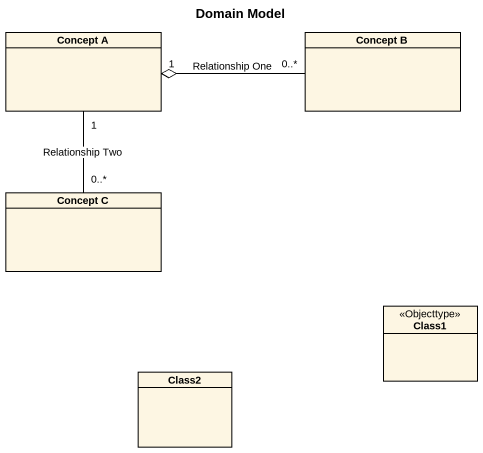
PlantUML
@startuml
title Domain Model
hide circle
hide empty members
class "Concept A" as Concept_A
class "Concept B" as Concept_B
class "Concept C" as Concept_C
class Class1 <<Objecttype>>
class Class2
Concept_B "0..*" -left-o "1" Concept_A : Relationship One
Concept_C "0..*" -up- "1" Concept_A : Relationship Two
@enduml
